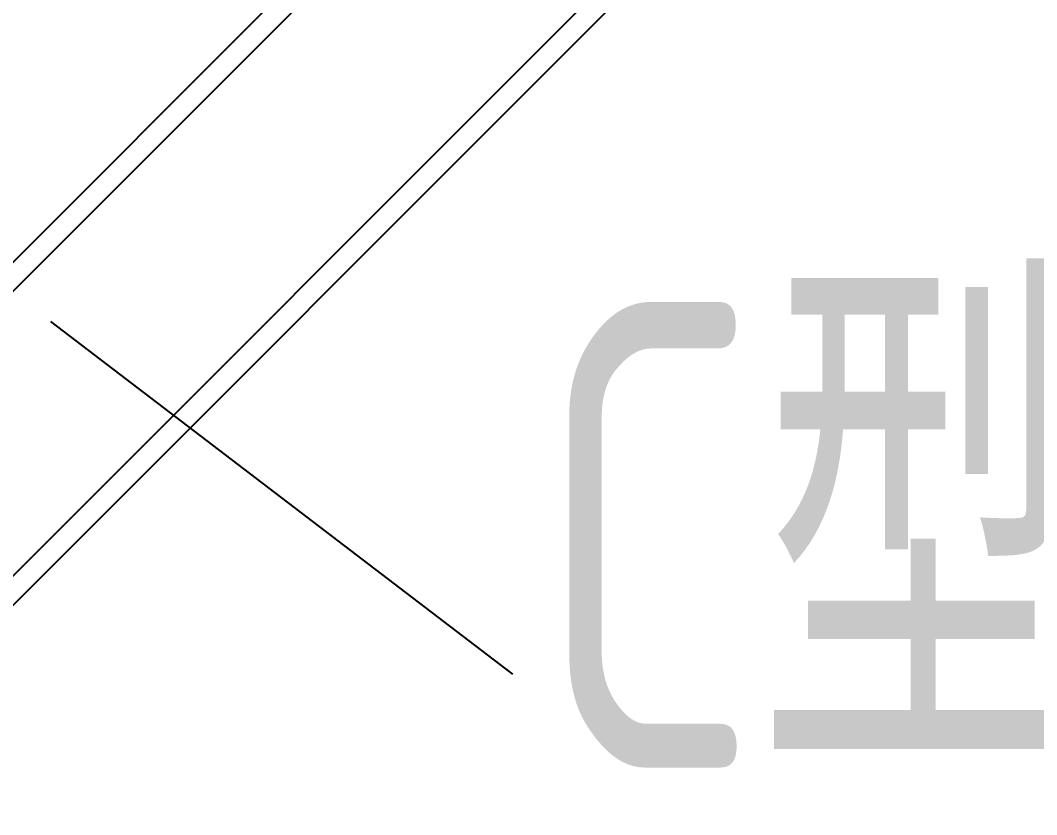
# Model space of a CAD drawing. Extents: x 1247970 to 1725648, y 860327 to 1277876.
# Drawn here: x 1323741 to 1324616, y 1201855 to 1202538 of the extents above; entities that cross this region are included whole.
import ezdxf

# ---------------------------------------------------------------- set-up
doc = ezdxf.new("R2010")
doc.units = 0
doc.header["$LTSCALE"] = 1000
doc.header["$MEASUREMENT"] = 0
doc.layers.get('0').update_dxf_attribs({"color": 254})
for name, color, linetype in [('ANNO-CTXT', 2, 'Continuous'), ('PUB_DIM', 254, 'Continuous'), ('TK', 4, 'Continuous')]:
    doc.layers.add(name, color=color, linetype=linetype)
doc.styles.add('HZ', font='tssdeng.shx', dxfattribs={"width": 0.7, "bigfont": 'hztxt.shx'})
doc.styles.get("Standard").update_dxf_attribs({"font": 'gbenor.shx', "bigfont": 'gbcbig.shx'})
doc.dimstyles.get("Standard").update_dxf_attribs({"dimtxt": 0.18, "dimasz": 0.18, "dimexe": 0.18, "dimexo": 0.0625, "dimgap": 0.09, "dimtad": 0, "dimtih": 1, "dimtoh": 1, "dimdec": 4, "dimzin": 0, "dimdsep": 46, "dimtxsty": 'Standard', "dimcen": 0.09, "dimadec": 0, "dimazin": 0, "dimtfac": 1, "dimtdec": 4, "dimtofl": 0, "dimtmove": 0, "dimatfit": 3, "dimfxl": 0, "dimtolj": 1, "dimtzin": 0, "dimarcsym": 0})

# ---------------------------------------------------------------- blocks, each defined once
blk = doc.blocks.new('A$C7BF01818')
at = {"linetype": 'Continuous'}
for p, q in [((2210.31, 7979.96), (3666.56, 9436.21)), ((2222.91, 7967.36), (3679.16, 9423.61)), ((2345.29, 7844.98), (3801.54, 9301.23)), ((2357.89, 7832.38), (3814.14, 9288.63))]:
    blk.add_line(p, q, dxfattribs=at)
at = {"layer": 'ANNO-CTXT', "style": 'HZ', "width": 0.7}
blk.add_text('C型槽钢', height=400, dxfattribs=at).set_placement((3521.08, 8404.79))
at = {"layer": 'PUB_DIM'}
blk.add_leader([(3103.05, 8789.18), (3500.94, 8485.82)], dimstyle='Standard', override={"dimgap": 0.09}, dxfattribs=at)

msp = doc.modelspace()

# ---------------------------------------------------------------- block references
at = {"layer": 'TK'}
msp.add_blockref('A$C7BF01818', (1320663.7, 1193489.49), dxfattribs=at)

doc.saveas('drawing.dxf')
